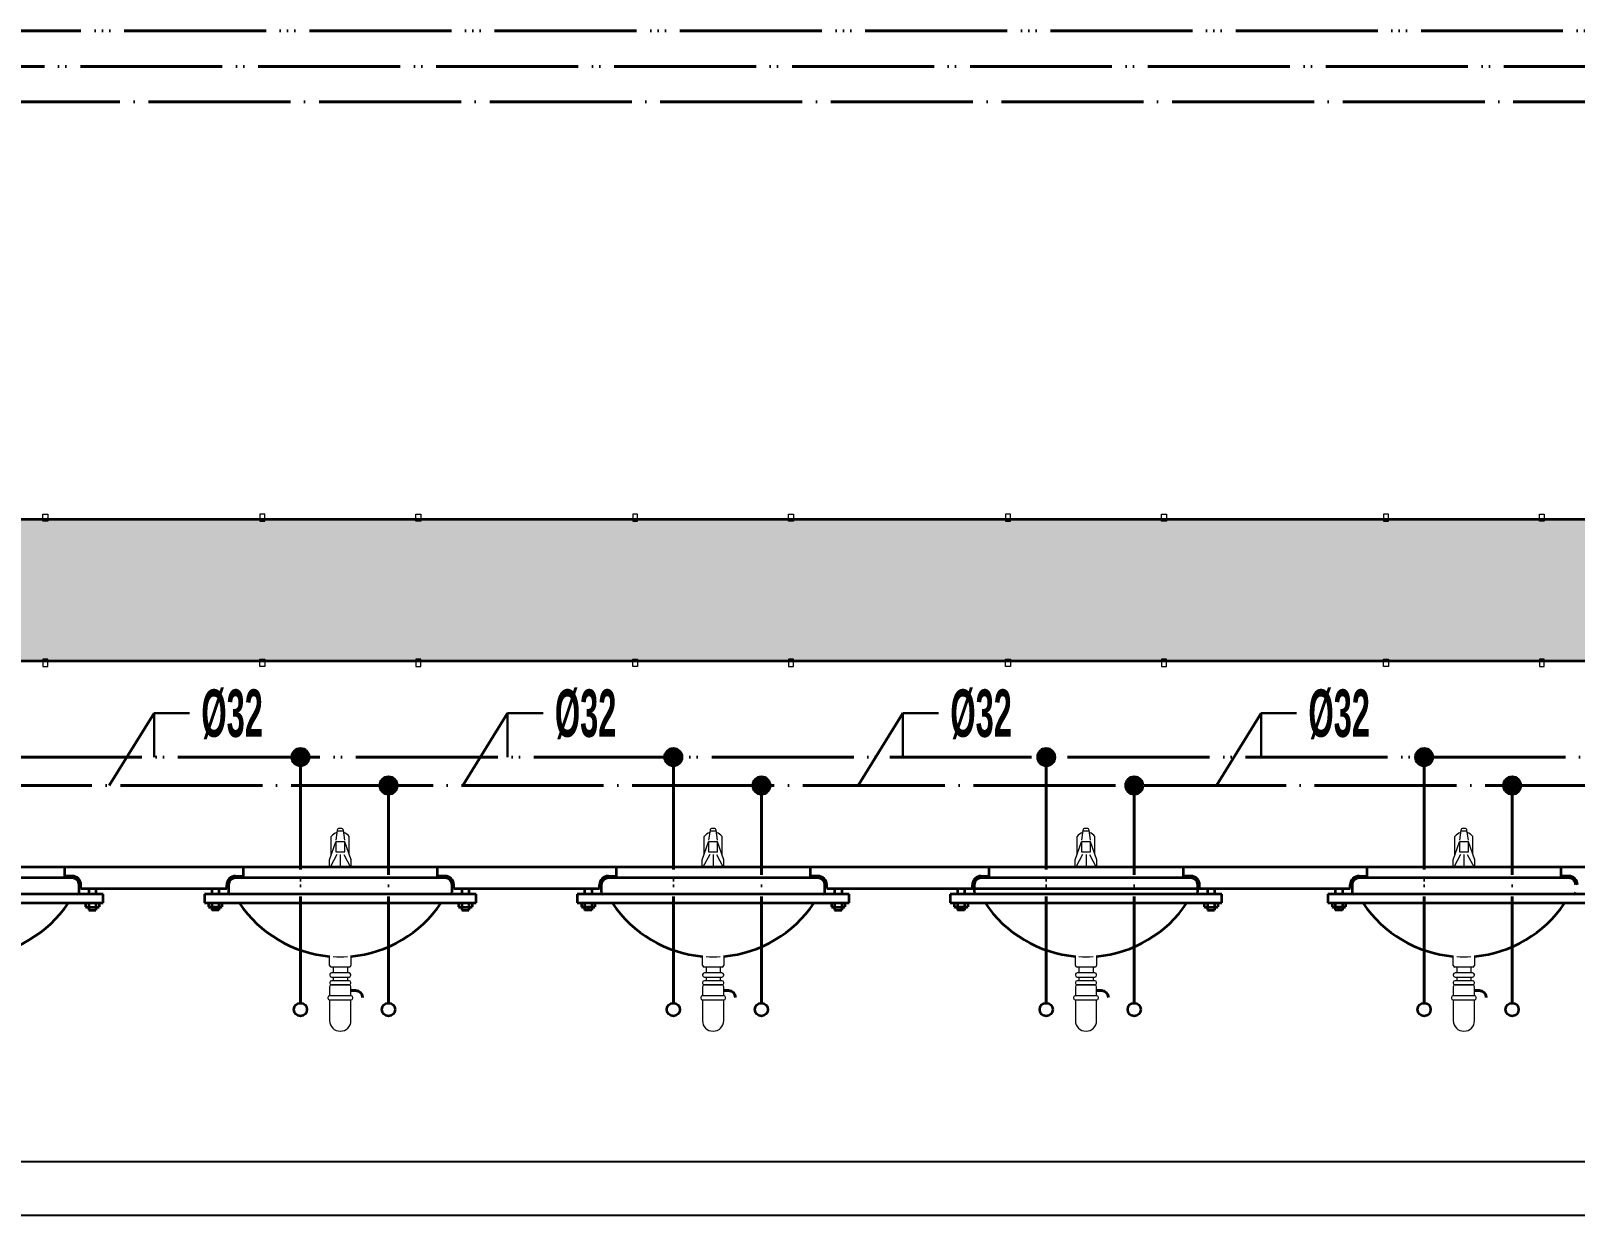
# Model space of a CAD drawing. Header units: centimetres. Extents: x 405464 to 563355, y 50011 to 66875.
# Drawn here: x 527345 to 527998, y 54004 to 54504 of the extents above; entities that cross this region are included whole.
import ezdxf
from ezdxf.enums import TextEntityAlignment as Align

# ---------------------------------------------------------------- set-up
doc = ezdxf.new("R2010")
doc.units = ezdxf.units.CM
for name, pattern in [('SICAKSU1', [75, 60, -6, 0, -3, 0, -6]), ('SIRKUL-1', [78, 60, -6, 0, -3, 0, -3, 0, -6]), ('SOGUKSU1', [72, 60, -6, 0, -6])]:
    doc.linetypes.add(name, pattern=pattern)
for name, color, linetype, lineweight in [('0-KRCN-SHT-02CIHAZ', 132, 'Continuous', 25), ('0-KRCN-SHT-03CIHAZ', 120, 'Continuous', 30), ('0-KRCN-SHT-LAVABO', 171, 'Continuous', 35), ('0-KRCN-SHT-PİSSU-BORU', 220, 'PISSU_LINE50', 40), ('0-KRCN-SHT-SICAKSU', 50, 'SICAKSU1', 40), ('0-KRCN-SHT-SIRKULASYON', 145, 'SIRKUL-1', 40), ('0-KRCN-SHT-SOGUKSU', 141, 'SOGUKSU1', 40), ('0-KRCN-SHT-YAZI-ÇAP-TEMSU', 81, 'Continuous', 30)]:
    doc.layers.add(name, color=color, linetype=linetype, lineweight=lineweight)
doc.styles.add('CAP', font='ARIALNB.TTF')
doc.styles.add('MUF', font='isocpeur.ttf')
doc.linetypes.add('PISSU_LINE50', pattern='A,50,-10,["C",MUF,S=10,R=0,X=1,Y=-5],0', length=60)

# ---------------------------------------------------------------- blocks, each defined once
blk = doc.blocks.new('0-MEK-SHT-ZKLN-LAV.TEZGAHALTI YEDİLİ')
at = {"layer": '0-KRCN-SHT-LAVABO', "linetype": 'Continuous', "lineweight": 20}
h = blk.add_hatch(dxfattribs=at)
h.set_pattern_fill('DASH', color=120, scale=1.5, angle=45)
h.paths.add_polyline_path([(-285.82, 141), (-285.82, 141.56), (-284.42, 141.56), (-284.42, 141), (-241.88, 141), (-241.88, 141.56), (-240.48, 141.56), (-240.48, 141), (-180.76, 141), (-180.76, 141.56), (-179.37, 141.56), (-179.37, 141), (-136.82, 141), (-136.82, 141.56), (-135.42, 141.56), (-135.42, 141), (-75.7, 141), (-75.7, 141.56), (-74.31, 141.56), (-74.31, 141), (-31.76, 141), (-31.76, 141.56), (-30.37, 141.56), (-30.37, 141), (29.36, 141), (29.36, 141.56), (30.75, 141.56), (30.75, 141), (73.3, 141), (73.3, 141.56), (74.69, 141.56), (74.69, 141), (135.82, 141), (135.82, 141.56), (137.21, 141.56), (137.21, 141), (179.76, 141), (179.76, 141.56), (181.15, 141.56), (181.15, 141), (401.41, 141), (401.41, 181), (181.15, 181), (181.15, 180.44), (179.76, 180.44), (179.76, 181), (137.21, 181), (137.21, 180.44), (135.82, 180.44), (135.82, 181), (74.69, 181), (74.69, 180.44), (73.3, 180.44), (73.3, 181), (30.75, 181), (30.75, 180.44), (29.36, 180.44), (29.36, 181), (-30.37, 181), (-30.37, 180.44), (-31.76, 180.44), (-31.76, 181), (-74.31, 181), (-74.31, 180.44), (-75.7, 180.44), (-75.7, 181), (-135.42, 181), (-135.42, 180.44), (-136.82, 180.44), (-136.82, 181), (-179.37, 181), (-179.37, 180.44), (-180.76, 180.44), (-180.76, 181), (-240.48, 181), (-240.48, 180.44), (-241.88, 180.44), (-241.88, 181), (-284.42, 181), (-284.42, 180.44), (-285.82, 180.44), (-285.82, 181), (-293.15, 181), (-293.15, 141)])
at = {"layer": '0-KRCN-SHT-LAVABO', "color": 120, "linetype": 'Continuous', "lineweight": 20}
for p, q in [((-241.88, 180.44), (-241.88, 182.47)), ((-241.88, 182.47), (-240.48, 182.47)), ((-240.48, 180.44), (-241.88, 180.44)), ((-240.48, 182.47), (-240.48, 180.44)), ((-180.76, 182.47), (-180.76, 180.44)), ((-179.37, 182.47), (-180.76, 182.47)), ((-180.76, 180.44), (-179.37, 180.44)), ((-179.37, 180.44), (-179.37, 182.47)), ((-136.82, 180.44), (-136.82, 182.47)), ((-136.82, 182.47), (-135.42, 182.47)), ((-135.42, 180.44), (-136.82, 180.44)), ((-135.42, 182.47), (-135.42, 180.44)), ((-75.7, 182.47), (-75.7, 180.44)), ((-74.31, 182.47), (-75.7, 182.47)), ((-75.7, 180.44), (-74.31, 180.44)), ((-74.31, 180.44), (-74.31, 182.47)), ((-31.76, 180.44), (-31.76, 182.47)), ((-31.76, 182.47), (-30.37, 182.47)), ((-30.37, 180.44), (-31.76, 180.44)), ((-30.37, 182.47), (-30.37, 180.44)), ((29.36, 182.47), (29.36, 180.44)), ((30.75, 182.47), (29.36, 182.47)), ((29.36, 180.44), (30.75, 180.44)), ((30.75, 180.44), (30.75, 182.47)), ((73.3, 180.44), (73.3, 182.47)), ((73.3, 182.47), (74.69, 182.47)), ((74.69, 180.44), (73.3, 180.44)), ((74.69, 182.47), (74.69, 180.44)), ((135.82, 182.47), (135.82, 180.44)), ((137.21, 182.47), (135.82, 182.47)), ((135.82, 180.44), (137.21, 180.44)), ((137.21, 180.44), (137.21, 182.47)), ((179.76, 180.44), (179.76, 182.47)), ((179.76, 182.47), (181.15, 182.47)), ((181.15, 180.44), (179.76, 180.44)), ((181.15, 182.47), (181.15, 180.44)), ((-240.48, 141.56), (-241.88, 141.56)), ((-241.88, 141.56), (-241.88, 139.53)), ((-241.88, 139.53), (-240.48, 139.53)), ((-240.48, 139.53), (-240.48, 141.56)), ((-180.76, 139.53), (-180.76, 141.56)), ((-180.76, 141.56), (-179.37, 141.56)), ((-179.37, 139.53), (-180.76, 139.53)), ((-179.37, 141.56), (-179.37, 139.53)), ((-135.42, 141.56), (-136.82, 141.56)), ((-136.82, 141.56), (-136.82, 139.53)), ((-136.82, 139.53), (-135.42, 139.53)), ((-135.42, 139.53), (-135.42, 141.56)), ((-75.7, 139.53), (-75.7, 141.56)), ((-75.7, 141.56), (-74.31, 141.56)), ((-74.31, 139.53), (-75.7, 139.53)), ((-74.31, 141.56), (-74.31, 139.53)), ((-30.37, 141.56), (-31.76, 141.56)), ((-31.76, 141.56), (-31.76, 139.53)), ((-31.76, 139.53), (-30.37, 139.53)), ((-30.37, 139.53), (-30.37, 141.56)), ((29.36, 139.53), (29.36, 141.56)), ((29.36, 141.56), (30.75, 141.56)), ((30.75, 139.53), (29.36, 139.53)), ((30.75, 141.56), (30.75, 139.53)), ((74.69, 141.56), (73.3, 141.56)), ((73.3, 141.56), (73.3, 139.53)), ((73.3, 139.53), (74.69, 139.53)), ((74.69, 139.53), (74.69, 141.56)), ((135.82, 139.53), (135.82, 141.56)), ((135.82, 141.56), (137.21, 141.56)), ((137.21, 139.53), (135.82, 139.53)), ((137.21, 141.56), (137.21, 139.53)), ((181.15, 141.56), (179.76, 141.56)), ((179.76, 141.56), (179.76, 139.53)), ((179.76, 139.53), (181.15, 139.53)), ((181.15, 139.53), (181.15, 141.56)), ((-160.62, 86.55), (-160.62, 91.68)), ((-158.97, 93.4), (-159.36, 90.64)), ((-158.99, 93.23), (-157.2, 93.23)), ((-157.82, 93.91), (-158.38, 93.91)), ((-156.83, 90.64), (-157.22, 93.4)), ((-155.57, 86.55), (-155.57, 91.68)), ((-55.56, 86.55), (-55.56, 91.68)), ((-53.91, 93.4), (-54.3, 90.64)), ((-53.94, 93.23), (-52.14, 93.23)), ((-52.76, 93.91), (-53.32, 93.91)), ((-51.77, 90.64), (-52.16, 93.4)), ((-50.51, 86.55), (-50.51, 91.68)), ((49.5, 86.55), (49.5, 91.68)), ((51.15, 93.4), (50.75, 90.64)), ((51.12, 93.23), (52.92, 93.23)), ((52.3, 93.91), (51.74, 93.91)), ((53.29, 90.64), (52.89, 93.4)), ((54.54, 86.55), (54.54, 91.68)), ((155.96, 86.55), (155.96, 91.68)), ((157.61, 93.4), (157.21, 90.64)), ((157.58, 93.23), (159.38, 93.23)), ((158.76, 93.91), (158.2, 93.91)), ((159.75, 90.64), (159.35, 93.4)), ((161, 86.55), (161, 91.68)), ((-161.15, 85.05), (-159.36, 90.12)), ((-155.05, 85.05), (-156.83, 90.12)), ((-56.09, 85.05), (-54.3, 90.12)), ((-49.99, 85.05), (-51.77, 90.12)), ((48.97, 85.05), (50.75, 90.12)), ((55.07, 85.05), (53.29, 90.12)), ((155.43, 85.05), (157.21, 90.12)), ((161.53, 85.05), (159.75, 90.12)), ((-161.15, 83), (-161.15, 85.05)), ((-161.15, 83), (-155.05, 83)), ((-159.07, 86.59), (-160.95, 83)), ((-158.1, 86.58), (-158.1, 83)), ((-157.13, 86.59), (-155.24, 83)), ((-155.05, 83), (-155.05, 85.05)), ((-56.09, 83), (-56.09, 85.05)), ((-56.09, 83), (-49.99, 83)), ((-54.01, 86.59), (-55.9, 83)), ((-53.04, 86.58), (-53.04, 83)), ((-52.07, 86.59), (-50.18, 83)), ((-49.99, 83), (-49.99, 85.05)), ((48.97, 83), (48.97, 85.05)), ((48.97, 83), (55.07, 83)), ((51.05, 86.59), (49.16, 83)), ((52.02, 86.58), (52.02, 83)), ((52.99, 86.59), (54.88, 83)), ((55.07, 83), (55.07, 85.05)), ((155.43, 83), (155.43, 85.05)), ((155.43, 83), (161.53, 83)), ((157.51, 86.59), (155.62, 83)), ((158.48, 86.58), (158.48, 83)), ((159.45, 86.59), (161.34, 83)), ((161.53, 83), (161.53, 85.05)), ((-161.1, 55.33), (-161.1, 57.88)), ((-155.1, 57.88), (-155.1, 55.33)), ((-56.04, 55.33), (-56.04, 57.88)), ((-50.04, 57.88), (-50.04, 55.33)), ((49.02, 55.33), (49.02, 57.88)), ((55.02, 57.88), (55.02, 55.33)), ((155.48, 55.33), (155.48, 57.88)), ((161.48, 57.88), (161.48, 55.33)), ((-161.06, 52.74), (-161.06, 52.55)), ((-155.6, 54.83), (-160.6, 54.83)), ((-155.63, 53.24), (-160.56, 53.24)), ((-160.1, 54.83), (-160.1, 53.24)), ((-156.1, 54.83), (-156.1, 53.24)), ((-155.13, 52.55), (-155.13, 52.74)), ((-56.01, 52.74), (-56.01, 52.55)), ((-50.54, 54.83), (-55.54, 54.83)), ((-50.57, 53.24), (-55.51, 53.24)), ((-55.04, 54.83), (-55.04, 53.24)), ((-51.04, 54.83), (-51.04, 53.24)), ((-50.07, 52.55), (-50.07, 52.74)), ((49.05, 52.74), (49.05, 52.55)), ((54.52, 54.83), (49.52, 54.83)), ((54.49, 53.24), (49.55, 53.24)), ((50.02, 54.83), (50.02, 53.24)), ((54.02, 54.83), (54.02, 53.24)), ((54.99, 52.55), (54.99, 52.74)), ((155.51, 52.74), (155.51, 52.55)), ((160.98, 54.83), (155.98, 54.83)), ((160.95, 53.24), (156.01, 53.24)), ((156.48, 54.83), (156.48, 53.24)), ((160.48, 54.83), (160.48, 53.24)), ((161.45, 52.55), (161.45, 52.74)), ((-161.1, 49.34), (-161.1, 46.78)), ((-161.06, 50.53), (-161.06, 50.34)), ((-155.6, 49.84), (-160.6, 49.84)), ((-160.56, 52.05), (-155.63, 52.05)), ((-155.63, 51.03), (-160.56, 51.03)), ((-160.56, 49.84), (-155.63, 49.84)), ((-160.1, 52.05), (-160.1, 51.03)), ((-156.1, 52.05), (-156.1, 51.03)), ((-155.13, 50.34), (-155.13, 50.53)), ((-155.1, 46.78), (-155.1, 49.34)), ((-56.04, 49.34), (-56.04, 46.78)), ((-56.01, 50.53), (-56.01, 50.34)), ((-50.54, 49.84), (-55.54, 49.84)), ((-55.51, 52.05), (-50.57, 52.05)), ((-50.57, 51.03), (-55.51, 51.03)), ((-55.51, 49.84), (-50.57, 49.84)), ((-55.04, 52.05), (-55.04, 51.03)), ((-51.04, 52.05), (-51.04, 51.03)), ((-50.07, 50.34), (-50.07, 50.53)), ((-50.04, 46.78), (-50.04, 49.34)), ((49.02, 49.34), (49.02, 46.78)), ((49.05, 50.53), (49.05, 50.34)), ((54.52, 49.84), (49.52, 49.84)), ((49.55, 52.05), (54.49, 52.05)), ((54.49, 51.03), (49.55, 51.03)), ((49.55, 49.84), (54.49, 49.84)), ((50.02, 52.05), (50.02, 51.03)), ((54.02, 52.05), (54.02, 51.03)), ((54.99, 50.34), (54.99, 50.53)), ((55.02, 46.78), (55.02, 49.34)), ((155.48, 49.34), (155.48, 46.78)), ((155.51, 50.53), (155.51, 50.34)), ((160.98, 49.84), (155.98, 49.84)), ((156.01, 52.05), (160.95, 52.05)), ((160.95, 51.03), (156.01, 51.03)), ((156.01, 49.84), (160.95, 49.84)), ((156.48, 52.05), (156.48, 51.03)), ((160.48, 52.05), (160.48, 51.03)), ((161.45, 50.34), (161.45, 50.53)), ((161.48, 46.78), (161.48, 49.34)), ((-161.6, 46.28), (-161.6, 46.09)), ((-155.1, 46.78), (-161.1, 46.78)), ((-161.1, 45.59), (-155.1, 45.59)), ((-161.1, 45.59), (-161.1, 39.8)), ((-155.1, 39.8), (-155.1, 45.59)), ((-154.6, 46.09), (-154.6, 46.28)), ((-56.54, 46.28), (-56.54, 46.09)), ((-50.04, 46.78), (-56.04, 46.78)), ((-56.04, 45.59), (-50.04, 45.59)), ((-56.04, 45.59), (-56.04, 39.8)), ((-50.04, 39.8), (-50.04, 45.59)), ((-49.54, 46.09), (-49.54, 46.28)), ((48.52, 46.28), (48.52, 46.09)), ((55.02, 46.78), (49.02, 46.78)), ((49.02, 45.59), (55.02, 45.59)), ((49.02, 45.59), (49.02, 39.8)), ((55.02, 39.8), (55.02, 45.59)), ((55.52, 46.09), (55.52, 46.28)), ((154.98, 46.28), (154.98, 46.09)), ((161.48, 46.78), (155.48, 46.78)), ((155.48, 45.59), (161.48, 45.59)), ((155.48, 45.59), (155.48, 39.8)), ((161.48, 39.8), (161.48, 45.59)), ((161.98, 46.09), (161.98, 46.28)), ((-158.1, 36.8), (-158.1, 36.8)), ((-53.04, 36.8), (-53.04, 36.8)), ((52.02, 36.8), (52.02, 36.8)), ((158.48, 36.8), (158.48, 36.8))]:
    blk.add_line(p, q, dxfattribs=at)
at = {"layer": '0-KRCN-SHT-LAVABO', "linetype": 'Continuous'}
for p, q in [((430.45, 83), (-322.2, 83)), ((-235.82, 83), (-235.82, 80.5)), ((-185.43, 83), (-185.43, 80.5)), ((-130.76, 83), (-130.76, 80.5)), ((-80.38, 83), (-80.38, 80.5)), ((-25.7, 83), (-25.7, 80.5)), ((24.68, 83), (24.68, 80.5)), ((79.36, 83), (79.36, 80.5)), ((131.14, 83), (131.14, 80.5)), ((185.82, 83), (185.82, 80.5)), ((-233.65, 80), (-292.65, 80)), ((-233.65, 80.5), (-235.82, 80.5)), ((-187.6, 80.5), (-185.43, 80.5)), ((-128.6, 80), (-187.6, 80)), ((-128.6, 80.5), (-130.76, 80.5)), ((-82.54, 80.5), (-80.38, 80.5)), ((-23.54, 80), (-82.54, 80)), ((-23.54, 80.5), (-25.7, 80.5)), ((22.52, 80.5), (24.68, 80.5)), ((81.52, 80), (22.52, 80)), ((81.52, 80.5), (79.36, 80.5)), ((128.98, 80.5), (131.14, 80.5)), ((187.98, 80), (128.98, 80)), ((187.98, 80.5), (185.82, 80.5)), ((-224.87, 75.42), (-301.44, 75.42)), ((-231.65, 75.92), (-231.65, 78)), ((-231.15, 77), (-231.15, 78)), ((-231.15, 77), (-190.1, 77)), ((-228.93, 77), (-228.93, 75.42)), ((-226.93, 77), (-226.93, 75.42)), ((-224.87, 72.92), (-224.87, 75.42)), ((-196.38, 75.42), (-196.38, 72.92)), ((-119.81, 75.42), (-196.38, 75.42)), ((-194.32, 77), (-194.32, 75.42)), ((-192.32, 77), (-192.32, 75.42)), ((-190.1, 77), (-190.1, 78)), ((-190.1, 77), (-190.1, 78)), ((-189.6, 78), (-189.6, 75.92)), ((-126.6, 75.92), (-126.6, 78)), ((-126.1, 77), (-126.1, 78)), ((-126.1, 77), (-85.04, 77)), ((-123.87, 77), (-123.87, 75.42)), ((-121.87, 77), (-121.87, 75.42)), ((-119.81, 72.92), (-119.81, 75.42)), ((-91.33, 75.42), (-91.33, 72.92)), ((-14.75, 75.42), (-91.33, 75.42)), ((-89.26, 77), (-89.26, 75.42)), ((-87.26, 77), (-87.26, 75.42)), ((-85.04, 77), (-85.04, 78)), ((-84.54, 78), (-84.54, 75.92)), ((-21.54, 75.92), (-21.54, 78)), ((-21.04, 77), (-21.04, 78)), ((-21.04, 77), (126.48, 77)), ((-18.82, 77), (-18.82, 75.42)), ((-16.82, 77), (-16.82, 75.42)), ((-14.75, 72.92), (-14.75, 75.42)), ((13.73, 75.42), (13.73, 72.92)), ((90.31, 75.42), (13.73, 75.42)), ((15.8, 77), (15.8, 75.42)), ((17.8, 77), (17.8, 75.42)), ((20.02, 77), (20.02, 78)), ((20.52, 78), (20.52, 75.92)), ((83.52, 75.92), (83.52, 78)), ((84.02, 77), (84.02, 78)), ((86.24, 77), (86.24, 75.42)), ((88.24, 77), (88.24, 75.42)), ((90.31, 72.92), (90.31, 75.42)), ((120.19, 75.42), (120.19, 72.92)), ((196.77, 75.42), (120.19, 75.42)), ((122.26, 77), (122.26, 75.42)), ((124.26, 77), (124.26, 75.42)), ((126.48, 77), (126.48, 78)), ((126.98, 78), (126.98, 75.92)), ((-301.44, 72.92), (-224.87, 72.92)), ((-229.83, 72.92), (-229.83, 71.86)), ((-229.48, 71.72), (-226.39, 71.72)), ((-228.93, 72.92), (-228.93, 71.86)), ((-228.93, 71.72), (-228.93, 70.9)), ((-228.93, 70.9), (-226.93, 70.9)), ((-226.93, 72.92), (-226.93, 71.86)), ((-226.93, 71.72), (-226.93, 70.9)), ((-226.03, 72.92), (-226.03, 71.86)), ((-196.38, 72.92), (-119.81, 72.92)), ((-195.22, 72.92), (-195.22, 71.86)), ((-191.77, 71.72), (-194.86, 71.72)), ((-194.32, 72.92), (-194.32, 71.86)), ((-194.32, 71.72), (-194.32, 70.9)), ((-192.32, 70.9), (-194.32, 70.9)), ((-192.32, 72.92), (-192.32, 71.86)), ((-192.32, 71.72), (-192.32, 70.9)), ((-191.42, 72.92), (-191.42, 71.86)), ((-124.77, 72.92), (-124.77, 71.86)), ((-124.42, 71.72), (-121.33, 71.72)), ((-123.87, 72.92), (-123.87, 71.86)), ((-123.87, 71.72), (-123.87, 70.9)), ((-123.87, 70.9), (-121.87, 70.9)), ((-121.87, 72.92), (-121.87, 71.86)), ((-121.87, 71.72), (-121.87, 70.9)), ((-120.97, 72.92), (-120.97, 71.86)), ((-91.33, 72.92), (-14.75, 72.92)), ((-90.16, 72.92), (-90.16, 71.86)), ((-86.72, 71.72), (-89.81, 71.72)), ((-89.26, 72.92), (-89.26, 71.86)), ((-89.26, 71.72), (-89.26, 70.9)), ((-87.26, 70.9), (-89.26, 70.9)), ((-87.26, 72.92), (-87.26, 71.86)), ((-87.26, 71.72), (-87.26, 70.9)), ((-86.36, 72.92), (-86.36, 71.86)), ((-19.72, 72.92), (-19.72, 71.86)), ((-19.36, 71.72), (-16.27, 71.72)), ((-18.82, 72.92), (-18.82, 71.86)), ((-18.82, 71.72), (-18.82, 70.9)), ((-18.82, 70.9), (-16.82, 70.9)), ((-16.82, 72.92), (-16.82, 71.86)), ((-16.82, 71.72), (-16.82, 70.9)), ((-15.92, 72.92), (-15.92, 71.86)), ((13.73, 72.92), (90.31, 72.92)), ((14.9, 72.92), (14.9, 71.86)), ((18.34, 71.72), (15.25, 71.72)), ((15.8, 72.92), (15.8, 71.86)), ((15.8, 71.72), (15.8, 70.9)), ((17.8, 70.9), (15.8, 70.9)), ((17.8, 72.92), (17.8, 71.86)), ((17.8, 71.72), (17.8, 70.9)), ((18.7, 72.92), (18.7, 71.86)), ((85.34, 72.92), (85.34, 71.86)), ((85.7, 71.72), (88.79, 71.72)), ((86.24, 72.92), (86.24, 71.86)), ((86.24, 71.72), (86.24, 70.9)), ((86.24, 70.9), (88.24, 70.9)), ((88.24, 72.92), (88.24, 71.86)), ((88.24, 71.72), (88.24, 70.9)), ((89.14, 72.92), (89.14, 71.86)), ((120.19, 72.92), (196.77, 72.92)), ((121.36, 72.92), (121.36, 71.86)), ((124.8, 71.72), (121.71, 71.72)), ((122.26, 72.92), (122.26, 71.86)), ((122.26, 71.72), (122.26, 70.9)), ((124.26, 70.9), (122.26, 70.9)), ((124.26, 72.92), (124.26, 71.86)), ((124.26, 71.72), (124.26, 70.9)), ((125.16, 72.92), (125.16, 71.86))]:
    blk.add_line(p, q, dxfattribs=at)
blk.add_lwpolyline([(-293.15, 181), (401.41, 181), (401.41, 141), (-293.15, 141)], close=True, dxfattribs=at)
at = {"layer": '0-KRCN-SHT-LAVABO', "color": 120, "linetype": 'Continuous', "lineweight": 20}
for points in [[(-159.36, 90.12), (-159.36, 87.29), (-156.83, 87.29), (-156.83, 90.12)], [(-54.3, 90.12), (-54.3, 87.29), (-51.77, 87.29), (-51.77, 90.12)], [(50.75, 90.12), (50.75, 87.29), (53.29, 87.29), (53.29, 90.12)], [(157.21, 90.12), (157.21, 87.29), (159.75, 87.29), (159.75, 90.12)]]:
    blk.add_lwpolyline(points, close=True, dxfattribs=at)
at = {"layer": '0-KRCN-SHT-LAVABO', "linetype": 'Continuous'}
for centre in [(-169.31, 42.9), (-144.51, 42.9), (-64.25, 42.9), (-39.45, 42.9), (40.81, 42.9), (65.61, 42.9), (147.27, 42.9), (172.07, 42.9)]:
    blk.add_circle(centre, 1.84, dxfattribs=at)
at = {"layer": '0-KRCN-SHT-LAVABO', "color": 120, "linetype": 'Continuous', "lineweight": 20}
for centre, radius, start, end in [((-158.1, 89.65), 3.23, 107.405, 141.3143), ((-158.38, 93.31), 0.6, 90, 171.8814), ((-157.82, 93.31), 0.6, 8.1186, 90), ((-158.1, 89.65), 3.23, 38.6857, 72.595), ((-53.04, 89.65), 3.23, 107.405, 141.3143), ((-53.32, 93.31), 0.6, 90, 171.8814), ((-52.76, 93.31), 0.6, 8.1186, 90), ((-53.04, 89.65), 3.23, 38.6857, 72.595), ((52.02, 89.65), 3.23, 107.405, 141.3143), ((51.74, 93.31), 0.6, 90, 171.8814), ((52.3, 93.31), 0.6, 8.1186, 90), ((52.02, 89.65), 3.23, 38.6857, 72.595), ((158.48, 89.65), 3.23, 107.405, 141.3143), ((158.2, 93.31), 0.6, 90, 171.8814), ((158.76, 93.31), 0.6, 8.1186, 90), ((158.48, 89.65), 3.23, 38.6857, 72.595), ((-158.1, 92), 34.25, 266.6528, 273.3472), ((-53.04, 92), 34.25, 266.6528, 273.3472), ((52.02, 92), 34.25, 266.6528, 273.3472), ((158.48, 92), 34.25, 266.6528, 273.3472), ((-160.6, 55.33), 0.5, 180, 270), ((-160.56, 52.74), 0.5, 90, 180), ((-160.56, 52.55), 0.5, 180, 270), ((-155.63, 52.74), 0.5, 0, 90), ((-155.63, 52.55), 0.5, 270, 0), ((-155.6, 55.33), 0.5, 270, 0), ((-55.54, 55.33), 0.5, 180, 270), ((-55.51, 52.74), 0.5, 90, 180), ((-55.51, 52.55), 0.5, 180, 270), ((-50.57, 52.74), 0.5, 0, 90), ((-50.57, 52.55), 0.5, 270, 0), ((-50.54, 55.33), 0.5, 270, 0), ((49.52, 55.33), 0.5, 180, 270), ((49.55, 52.74), 0.5, 90, 180), ((49.55, 52.55), 0.5, 180, 270), ((54.49, 52.74), 0.5, 0, 90), ((54.49, 52.55), 0.5, 270, 0), ((54.52, 55.33), 0.5, 270, 0), ((155.98, 55.33), 0.5, 180, 270), ((156.01, 52.74), 0.5, 90, 180), ((156.01, 52.55), 0.5, 180, 270), ((160.95, 52.74), 0.5, 0, 90), ((160.95, 52.55), 0.5, 270, 0), ((160.98, 55.33), 0.5, 270, 0), ((-160.6, 49.34), 0.5, 90, 180), ((-160.56, 50.53), 0.5, 90, 180), ((-160.56, 50.34), 0.5, 180, 270), ((-155.63, 50.53), 0.5, 0, 90), ((-155.63, 50.34), 0.5, 270, 0), ((-155.6, 49.34), 0.5, 0, 90), ((-55.54, 49.34), 0.5, 90, 180), ((-55.51, 50.53), 0.5, 90, 180), ((-55.51, 50.34), 0.5, 180, 270), ((-50.57, 50.53), 0.5, 0, 90), ((-50.57, 50.34), 0.5, 270, 0), ((-50.54, 49.34), 0.5, 0, 90), ((49.52, 49.34), 0.5, 90, 180), ((49.55, 50.53), 0.5, 90, 180), ((49.55, 50.34), 0.5, 180, 270), ((54.49, 50.53), 0.5, 0, 90), ((54.49, 50.34), 0.5, 270, 0), ((54.52, 49.34), 0.5, 0, 90), ((155.98, 49.34), 0.5, 90, 180), ((156.01, 50.53), 0.5, 90, 180), ((156.01, 50.34), 0.5, 180, 270), ((160.95, 50.53), 0.5, 0, 90), ((160.95, 50.34), 0.5, 270, 0), ((160.98, 49.34), 0.5, 0, 90), ((-161.1, 46.28), 0.5, 90, 180), ((-161.1, 46.09), 0.5, 180, 270), ((-155.1, 46.28), 0.5, 0, 90), ((-155.1, 46.09), 0.5, 270, 0), ((-56.04, 46.28), 0.5, 90, 180), ((-56.04, 46.09), 0.5, 180, 270), ((-50.04, 46.28), 0.5, 0, 90), ((-50.04, 46.09), 0.5, 270, 0), ((49.02, 46.28), 0.5, 90, 180), ((49.02, 46.09), 0.5, 180, 270), ((55.02, 46.28), 0.5, 0, 90), ((55.02, 46.09), 0.5, 270, 0), ((155.48, 46.28), 0.5, 90, 180), ((155.48, 46.09), 0.5, 180, 270), ((161.48, 46.28), 0.5, 0, 90), ((161.48, 46.09), 0.5, 270, 0), ((-158.1, 39.8), 3, 180, 270), ((-158.1, 39.8), 3, 270, 0), ((-53.04, 39.8), 3, 180, 270), ((-53.04, 39.8), 3, 270, 0), ((52.02, 39.8), 3, 180, 270), ((52.02, 39.8), 3, 270, 0), ((158.48, 39.8), 3, 180, 270), ((158.48, 39.8), 3, 270, 0)]:
    blk.add_arc(centre, radius, start, end, dxfattribs=at)
at = {"layer": '0-KRCN-SHT-LAVABO', "linetype": 'Continuous'}
for centre, radius, start, end in [((-233.65, 78), 2.5, 0, 90), ((-233.65, 78), 2, 0, 90), ((-187.6, 78), 2.5, 90, 180), ((-187.6, 78), 2, 90, 180), ((-128.6, 78), 2.5, 0, 90), ((-128.6, 78), 2, 0, 90), ((-82.54, 78), 2.5, 90, 180), ((-82.54, 78), 2, 90, 180), ((-23.54, 78), 2.5, 0, 90), ((-23.54, 78), 2, 0, 90), ((22.52, 78), 2.5, 90, 180), ((22.52, 78), 2, 90, 180), ((81.52, 78), 2.5, 0, 90), ((81.52, 78), 2, 0, 90), ((128.98, 78), 2.5, 90, 180), ((128.98, 78), 2, 90, 180), ((187.98, 78), 2.5, 0, 90), ((187.98, 78), 2, 0, 90), ((-232.15, 75.92), 0.5, 270, 0), ((-189.1, 75.92), 0.5, 180, 270), ((-127.1, 75.92), 0.5, 270, 0), ((-84.04, 75.92), 0.5, 180, 270), ((-22.04, 75.92), 0.5, 270, 0), ((21.02, 75.92), 0.5, 180, 270), ((83.02, 75.92), 0.5, 270, 0), ((127.48, 75.92), 0.5, 180, 270), ((189.48, 75.92), 0.5, 270, 0), ((-263.15, 92), 34.25, 275.0244, 326.1548), ((-229.38, 72.52), 0.801, 235.8042, 304.1958), ((-227.93, 75.37), 3.65, 254.1142, 285.8858), ((-226.48, 72.52), 0.801, 235.8042, 304.1958), ((-194.77, 72.52), 0.801, 235.8042, 304.1958), ((-193.32, 75.37), 3.65, 254.1142, 285.8858), ((-191.87, 72.52), 0.801, 235.8042, 304.1958), ((-158.1, 92), 34.25, 213.8452, 264.9756), ((-158.1, 92), 34.25, 275.0244, 326.1548), ((-124.32, 72.52), 0.801, 235.8042, 304.1958), ((-122.87, 75.37), 3.65, 254.1142, 285.8858), ((-121.42, 72.52), 0.801, 235.8042, 304.1958), ((-89.71, 72.52), 0.801, 235.8042, 304.1958), ((-88.26, 75.37), 3.65, 254.1142, 285.8858), ((-86.81, 72.52), 0.801, 235.8042, 304.1958), ((-53.04, 92), 34.25, 213.8452, 264.9756), ((-53.04, 92), 34.25, 275.0244, 326.1548), ((-19.27, 72.52), 0.801, 235.8042, 304.1958), ((-17.82, 75.37), 3.65, 254.1142, 285.8858), ((-16.37, 72.52), 0.801, 235.8042, 304.1958), ((15.35, 72.52), 0.801, 235.8042, 304.1958), ((16.8, 75.37), 3.65, 254.1142, 285.8858), ((18.25, 72.52), 0.801, 235.8042, 304.1958), ((52.02, 92), 34.25, 213.8452, 264.9756), ((52.02, 92), 34.25, 275.0244, 326.1548), ((85.79, 72.52), 0.801, 235.8042, 304.1958), ((87.24, 75.37), 3.65, 254.1142, 285.8858), ((88.69, 72.52), 0.801, 235.8042, 304.1958), ((121.81, 72.52), 0.801, 235.8042, 304.1958), ((123.26, 75.37), 3.65, 254.1142, 285.8858), ((124.71, 72.52), 0.801, 235.8042, 304.1958), ((158.48, 92), 34.25, 213.8452, 264.9756), ((158.48, 92), 34.25, 275.0244, 326.1548)]:
    blk.add_arc(centre, radius, start, end, dxfattribs=at)
at = {"layer": '0-KRCN-SHT-PİSSU-BORU', "ltscale": 0.5}
for p, q in [((-155.1, 48.25), (-153.79, 48.25)), ((-50.04, 48.25), (-48.73, 48.25)), ((55.02, 48.25), (56.32, 48.25)), ((161.48, 48.25), (162.78, 48.25))]:
    blk.add_line(p, q, dxfattribs=at)
for centre in [(-153.79, 46.25), (-48.73, 46.25), (56.32, 46.25), (162.78, 46.25)]:
    blk.add_arc(centre, 2, 0, 90, dxfattribs=at)
at = {"layer": '0-KRCN-SHT-SICAKSU', "ltscale": 0.5}
for p, q in [((-169.31, 44.74), (-169.31, 114)), ((-64.25, 44.74), (-64.25, 114)), ((40.81, 44.74), (40.81, 114)), ((147.27, 44.74), (147.27, 114))]:
    blk.add_line(p, q, dxfattribs=at)
at = {"layer": '0-KRCN-SHT-SOGUKSU', "ltscale": 0.5}
for p, q in [((-144.51, 44.74), (-144.51, 106)), ((-39.45, 44.74), (-39.45, 106)), ((65.61, 44.74), (65.61, 106)), ((172.07, 44.74), (172.07, 106))]:
    blk.add_line(p, q, dxfattribs=at)
blk = doc.blocks.new('DONUT')
at = {"layer": '0-KRCN-SHT-03CIHAZ'}
blk.add_hatch(color=256, dxfattribs=at).paths.add_polyline_path([(2.5, 0, 1), (-2.5, 0, 1)])
blk.add_circle((0, 0), 2.5, dxfattribs=at)

msp = doc.modelspace()

# ---------------------------------------------------------------- linework, layer by layer
at = {"layer": '0-KRCN-SHT-02CIHAZ', "color": 8}
for p, q in [((542151.71, 54026.26), (519319.79, 54026.26)), ((519319.79, 54003.76), (542151.71, 54003.76))]:
    msp.add_line(p, q, dxfattribs=at)
at = {"layer": '0-KRCN-SHT-SICAKSU'}
for p, q in [((519319.79, 54489.07), (529066.06, 54489.07)), ((527181.83, 54197.26), (528253.47, 54197.26))]:
    msp.add_line(p, q, dxfattribs=at)
at = {"layer": '0-KRCN-SHT-SIRKULASYON'}
msp.add_line((519319.79, 54504.07), (529081.06, 54504.07), dxfattribs=at)
at = {"layer": '0-KRCN-SHT-SOGUKSU'}
for p, q in [((519319.79, 54474.07), (529051.06, 54474.07)), ((527166.83, 54185.26), (528290.67, 54185.26))]:
    msp.add_line(p, q, dxfattribs=at)
at = {"layer": '0-KRCN-SHT-YAZI-ÇAP-TEMSU', "linetype": 'Continuous'}
for p, q in [((527397.32, 54215.84), (527378.41, 54185.26)), ((527412.32, 54215.84), (527397.32, 54215.84)), ((527397.32, 54215.84), (527397.32, 54197.26)), ((527546.72, 54215.84), (527527.81, 54185.26)), ((527561.72, 54215.84), (527546.72, 54215.84)), ((527546.72, 54215.84), (527546.72, 54197.26)), ((527713.86, 54215.84), (527694.95, 54185.26)), ((527728.86, 54215.84), (527713.86, 54215.84)), ((527713.86, 54215.84), (527713.86, 54197.26)), ((527865.19, 54215.84), (527846.29, 54185.26)), ((527880.19, 54215.84), (527865.19, 54215.84)), ((527865.19, 54215.84), (527865.19, 54197.26))]:
    msp.add_line(p, q, dxfattribs=at)

# ---------------------------------------------------------------- block references
at = {"layer": '0-KRCN-SHT-03CIHAZ', "xscale": 1.5, "yscale": 1.5, "zscale": 1.5}
for p in [(527459.22, 54197.26), (527616.81, 54197.26), (527774.39, 54197.26), (527934.09, 54197.26), (527496.42, 54185.26), (527654.01, 54185.26), (527811.59, 54185.26), (527971.29, 54185.26)]:
    msp.add_blockref('DONUT', p, dxfattribs=at)
at = {"layer": '0-KRCN-SHT-LAVABO', "xscale": 1.5, "yscale": 1.5, "zscale": 1.5}
msp.add_blockref('0-MEK-SHT-ZKLN-LAV.TEZGAHALTI YEDİLİ', (527713.18, 54026.26), dxfattribs=at)

# ---------------------------------------------------------------- texts
at = {"layer": '0-KRCN-SHT-YAZI-ÇAP-TEMSU', "linetype": 'Continuous', "style": 'CAP', "width": 0.6}
for p in [(527430.32, 54215.84), (527579.72, 54215.84), (527746.86, 54215.84), (527898.19, 54215.84)]:
    msp.add_text('%%C32', height=20, dxfattribs=at).set_placement(p, align=Align.MIDDLE_CENTER)

doc.saveas('drawing.dxf')
